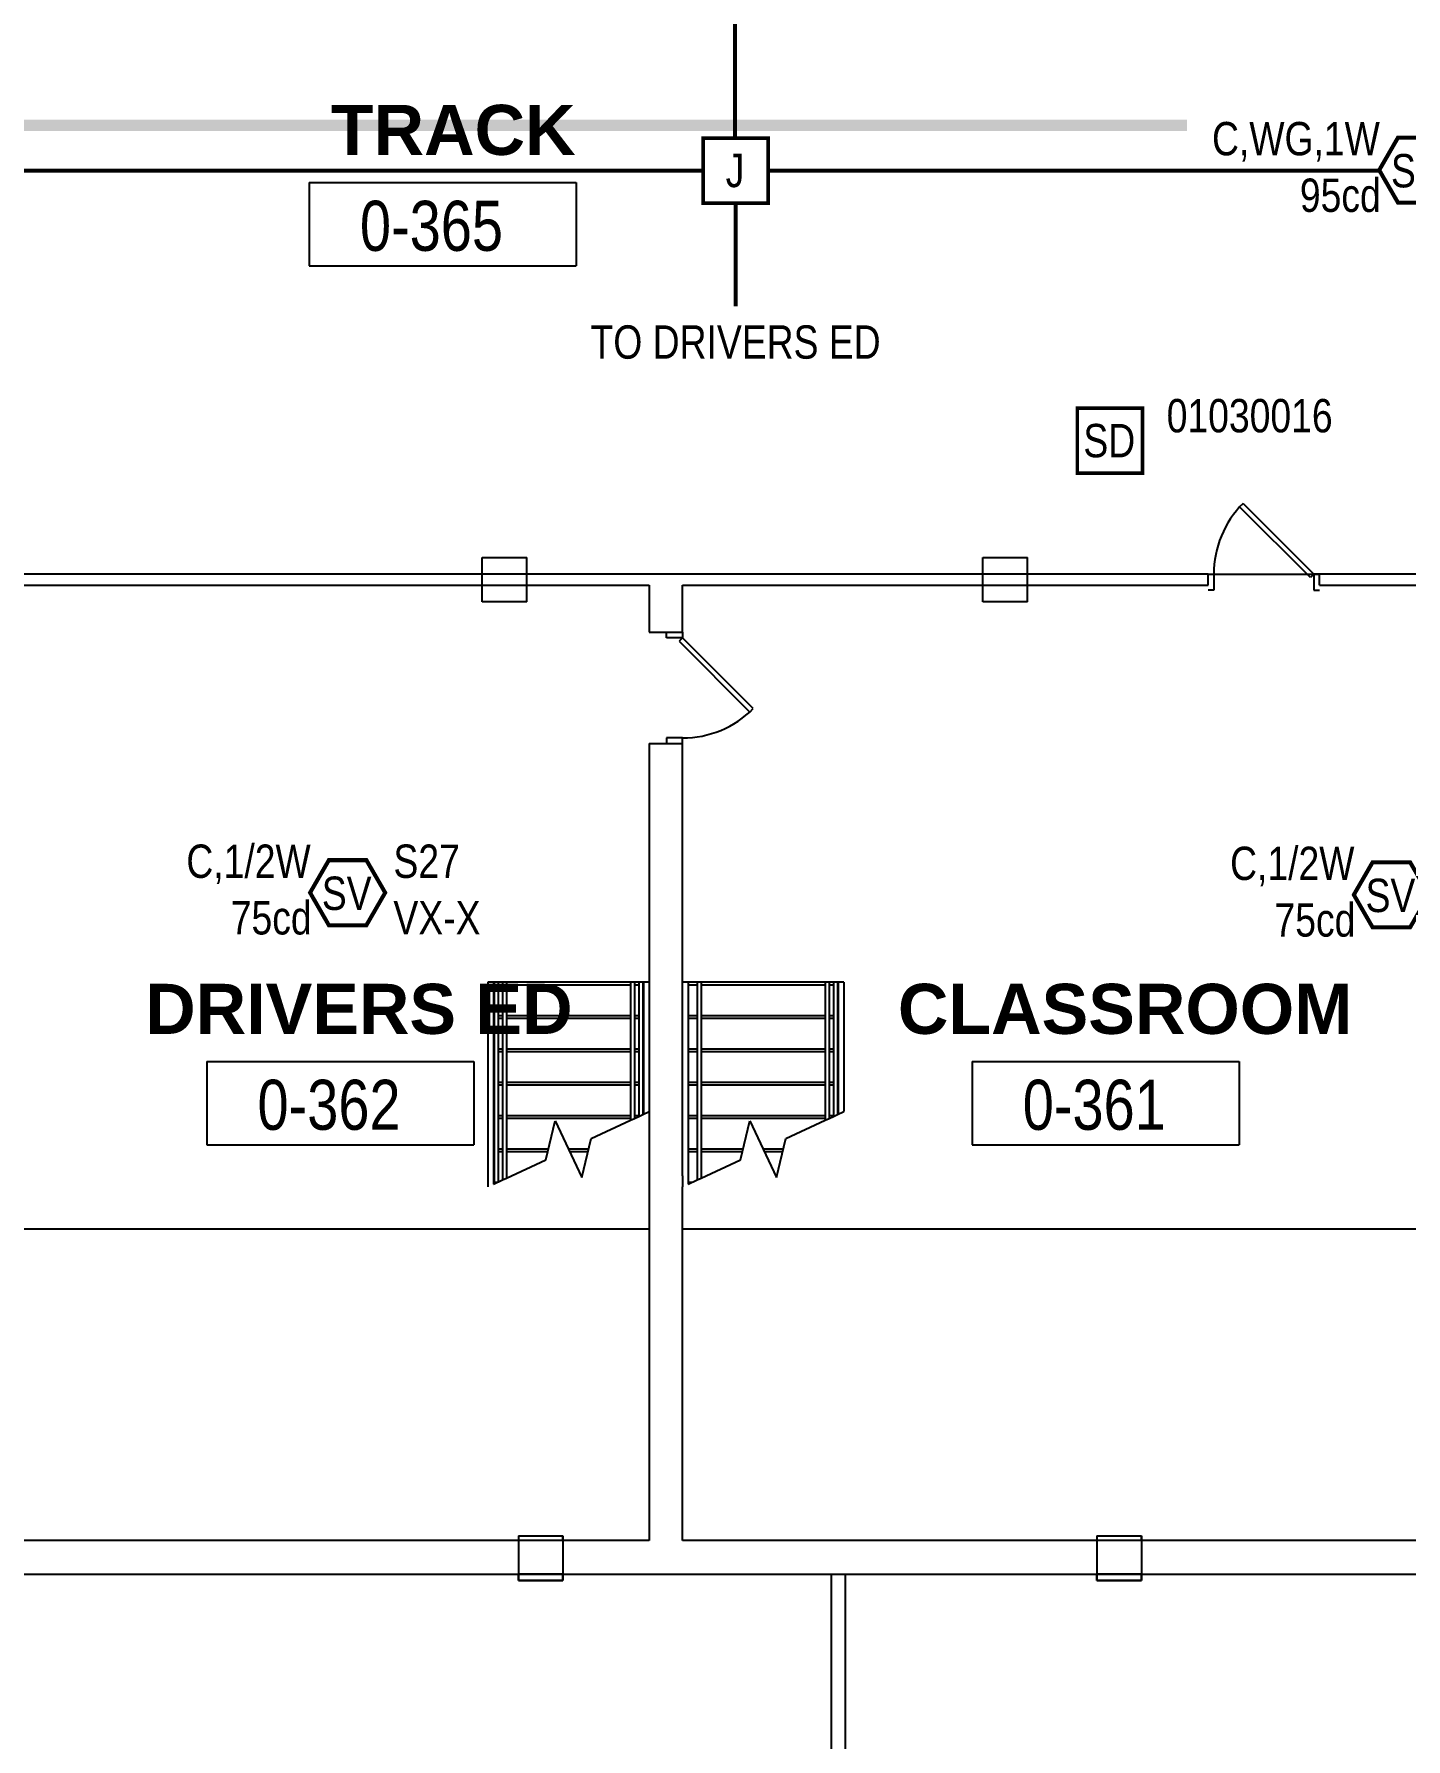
# Model space of a CAD drawing. Header units: inches. Extents: x 3516 to 15434, y -1454 to 5991.
# Drawn here: x 10942 to 11435, y 904 to 1517 of the extents above; entities that cross this region are included whole.
import ezdxf
from ezdxf.enums import TextEntityAlignment as Align

# ---------------------------------------------------------------- set-up
doc = ezdxf.new("R2010")
doc.units = ezdxf.units.IN
doc.header["$LTSCALE"] = 0.25
doc.header["$MEASUREMENT"] = 0
for name, color, linetype in [('BACKGROUND', 8, 'Continuous'), ('CL-TEXT', 3, 'Continuous'), ('CONDUIT', 6, 'Continuous'), ('JUNCTION BOX', 1, 'Continuous'), ('SMOKE DETECTOR', 1, 'Continuous'), ('SPEAKER STROBE', 1, 'Continuous')]:
    doc.layers.add(name, color=color, linetype=linetype)
doc.styles.add('Arial', font='arial.ttf', dxfattribs={"width": 0.8})
doc.styles.add('Arial_B_1', font='arialbd.ttf', dxfattribs={"height": 0.09375})

# ---------------------------------------------------------------- blocks, each defined once
blk = doc.blocks.new('GC-S7VM')
at = {"layer": 'SPEAKER STROBE', "const_width": 1.46}
blk.add_lwpolyline([(13.83, 0.21), (7.08, 11.9), (-6.42, 11.9), (-13.17, 0.21), (-6.42, -11.49), (7.08, -11.49)], close=True, dxfattribs=at)
at = {"layer": 'SPEAKER STROBE', "style": 'Arial', "width": 0.8}
blk.add_text('SV', height=12, dxfattribs=at).set_placement((0, 0), align=Align.MIDDLE)
for tag, p in [('C', (-12.95, 11.52)), ('CANDELA', (-12.62, -8.82)), ('1/2W', (-12.62, -29.16))]:
    blk.add_attdef(tag, text='', height=12, dxfattribs=at).set_placement(p, align=Align.MIDDLE_RIGHT)
for tag, p in [('Speaker_Circuit', (16.8, 11.52)), ('Visual_Circuit', (16.8, -8.82))]:
    blk.add_attdef(tag, text='', height=12, dxfattribs=at).set_placement(p, align=Align.MIDDLE_LEFT)
blk = doc.blocks.new('SIGA-PD')
at = {"layer": 'SMOKE DETECTOR', "const_width": 1.3}
blk.add_lwpolyline([(-11.5, -11.68), (-11.5, 11.7), (11.89, 11.7), (11.89, -11.68)], close=True, dxfattribs=at)
at = {"layer": 'SMOKE DETECTOR', "style": 'Arial', "width": 0.8}
blk.add_text('SD', height=12, dxfattribs=at).set_placement((0, 0), align=Align.MIDDLE)
for tag, p in [('ADDRESS', (20.64, 8.96)), ('ZONE', (20.64, -8.58))]:
    blk.add_attdef(tag, text='', height=12, dxfattribs=at).set_placement(p, align=Align.MIDDLE_LEFT)
blk.add_attdef('SUBSCRIPT', text='', height=12, dxfattribs=at).set_placement((-16.56, -9.02), align=Align.MIDDLE_RIGHT)
blk = doc.blocks.new('JUNCTION BOX')
at = {"const_width": 1.3}
blk.add_lwpolyline([(-11.5, -11.68), (-11.5, 11.7), (11.89, 11.7), (11.89, -11.68)], close=True, dxfattribs=at)
at = {"style": 'Arial', "width": 0.8}
blk.add_text('J', height=12, dxfattribs=at).set_placement((0, 0), align=Align.MIDDLE)
blk.add_attdef('SUBSCRIPT', text='', height=12, dxfattribs=at).set_placement((-16.56, -9.02), align=Align.MIDDLE_RIGHT)

msp = doc.modelspace()

# ---------------------------------------------------------------- linework, layer by layer
at = {"lineweight": 0, "const_width": 4}
msp.add_lwpolyline([(11356.5, 1484.27), (10864, 1484.27)], dxfattribs=at)
at = {"layer": 'BACKGROUND'}
for p, q in [((11040.98, 1463.71), (11136.98, 1463.71)), ((11040.98, 1463.71), (11040.98, 1433.71)), ((11136.98, 1463.71), (11136.98, 1433.71)), ((11040.98, 1433.71), (11136.98, 1433.71)), ((11375.47, 1347.1), (11376.71, 1348.34)), ((11400.93, 1321.64), (11375.47, 1347.1)), ((11376.71, 1348.34), (11402.17, 1322.88)), ((11103.17, 1312.88), (11103.17, 1328.88)), ((11103.17, 1328.88), (11119.17, 1328.88)), ((11119.17, 1312.88), (11119.17, 1328.88)), ((11283.17, 1312.88), (11283.17, 1328.88)), ((11283.17, 1328.88), (11299.17, 1328.88)), ((11299.17, 1312.88), (11299.17, 1328.88)), ((11364.17, 1322.88), (10916.17, 1322.88)), ((10916.17, 1318.88), (11163.17, 1318.88)), ((11163.17, 1318.88), (11163.17, 1301.99)), ((11175.17, 1301.99), (11175.17, 1318.88)), ((11175.17, 1318.88), (11364.17, 1318.88)), ((11364.17, 1322.88), (11366.17, 1322.88)), ((11364.17, 1318.88), (11364.17, 1322.88)), ((11364.17, 1322.88), (11404.17, 1322.88)), ((11366.17, 1322.88), (11366.17, 1317.13)), ((11402.17, 1322.88), (11400.93, 1321.64)), ((11402.17, 1322.88), (11402.17, 1317.13)), ((11404.17, 1322.88), (11402.17, 1322.88)), ((11462.17, 1322.88), (11404.17, 1322.88)), ((11404.17, 1318.88), (11404.17, 1322.88)), ((11404.17, 1318.88), (11462.17, 1318.88)), ((11119.17, 1312.88), (11103.17, 1312.88)), ((11299.17, 1312.88), (11283.17, 1312.88)), ((11366.17, 1317.13), (11364.17, 1317.13)), ((11402.17, 1317.13), (11404.17, 1317.13)), ((11163.17, 1301.99), (11175.17, 1301.99)), ((11169.42, 1299.99), (11169.42, 1301.99)), ((11175.17, 1299.99), (11169.42, 1299.99)), ((11175.17, 1299.99), (11173.93, 1298.75)), ((11175.17, 1301.99), (11175.17, 1299.99)), ((11200.62, 1274.53), (11175.17, 1299.99)), ((11173.93, 1298.75), (11199.38, 1273.29)), ((11199.38, 1273.29), (11200.62, 1274.53)), ((11169.42, 1263.99), (11169.42, 1261.99)), ((11175.17, 1263.99), (11169.42, 1263.99)), ((11175.17, 1261.99), (11175.17, 1263.99)), ((11163.17, 1261.99), (11163.17, 975.38)), ((11163.17, 1261.99), (11175.17, 1261.99)), ((11175.17, 1106.53), (11175.17, 1261.99)), ((11107.17, 1176.13), (11105.17, 1176.13)), ((11105.17, 1176.13), (11105.17, 1102.61)), ((11107.17, 1176.13), (11107.17, 1164.13)), ((11107.42, 1176.13), (11107.17, 1176.13)), ((11107.42, 1175.13), (11107.17, 1175.13)), ((11108.92, 1176.13), (11107.42, 1176.13)), ((11107.42, 1176.13), (11107.42, 1104.13)), ((11110.42, 1176.13), (11108.92, 1176.13)), ((11108.92, 1176.13), (11108.92, 1104.36)), ((11110.42, 1175.13), (11108.92, 1175.13)), ((11111.92, 1176.13), (11110.42, 1176.13)), ((11110.42, 1176.13), (11110.42, 1105.06)), ((11156.42, 1176.13), (11111.92, 1176.13)), ((11111.92, 1176.13), (11111.92, 1105.76)), ((11156.42, 1175.13), (11111.92, 1175.13)), ((11157.92, 1176.13), (11156.42, 1176.13)), ((11156.42, 1176.13), (11156.42, 1126.51)), ((11159.42, 1176.13), (11157.92, 1176.13)), ((11157.92, 1176.13), (11157.92, 1127.21)), ((11159.42, 1175.13), (11157.92, 1175.13)), ((11160.92, 1176.13), (11159.42, 1176.13)), ((11159.42, 1176.13), (11159.42, 1127.91)), ((11161.17, 1176.13), (11160.92, 1176.13)), ((11160.92, 1176.13), (11160.92, 1128.61)), ((11161.17, 1175.13), (11160.92, 1175.13)), ((11163.17, 1176.13), (11161.17, 1176.13)), ((11161.17, 1176.13), (11161.17, 1164.13)), ((11177.17, 1176.13), (11175.17, 1176.13)), ((11177.17, 1176.13), (11177.17, 1164.13)), ((11180.42, 1176.13), (11177.17, 1176.13)), ((11180.42, 1175.13), (11177.17, 1175.13)), ((11181.92, 1176.13), (11180.42, 1176.13)), ((11180.42, 1176.13), (11180.42, 1105.06)), ((11226.42, 1176.13), (11181.92, 1176.13)), ((11181.92, 1176.13), (11181.92, 1105.76)), ((11226.42, 1175.13), (11181.92, 1175.13)), ((11227.92, 1176.13), (11226.42, 1176.13)), ((11226.42, 1176.13), (11226.42, 1126.51)), ((11229.42, 1176.13), (11227.92, 1176.13)), ((11227.92, 1176.13), (11227.92, 1127.21)), ((11229.42, 1175.13), (11227.92, 1175.13)), ((11230.92, 1176.13), (11229.42, 1176.13)), ((11229.42, 1176.13), (11229.42, 1127.91)), ((11231.17, 1176.13), (11230.92, 1176.13)), ((11230.92, 1176.13), (11230.92, 1128.61)), ((11231.17, 1175.13), (11230.92, 1175.13)), ((11233.17, 1176.13), (11231.17, 1176.13)), ((11231.17, 1176.13), (11231.17, 1164.13)), ((11233.17, 1176.13), (11233.17, 1129.65)), ((11107.17, 1164.13), (11107.17, 1152.13)), ((11107.42, 1164.13), (11107.17, 1164.13)), ((11107.42, 1163.13), (11107.17, 1163.13)), ((11110.42, 1164.13), (11108.92, 1164.13)), ((11110.42, 1163.13), (11108.92, 1163.13)), ((11156.42, 1164.13), (11111.92, 1164.13)), ((11156.42, 1163.13), (11111.92, 1163.13)), ((11159.42, 1164.13), (11157.92, 1164.13)), ((11159.42, 1163.13), (11157.92, 1163.13)), ((11161.17, 1164.13), (11160.92, 1164.13)), ((11161.17, 1163.13), (11160.92, 1163.13)), ((11161.17, 1164.13), (11161.17, 1152.13)), ((11177.17, 1164.13), (11177.17, 1152.13)), ((11180.42, 1164.13), (11177.17, 1164.13)), ((11180.42, 1163.13), (11177.17, 1163.13)), ((11226.42, 1164.13), (11181.92, 1164.13)), ((11226.42, 1163.13), (11181.92, 1163.13)), ((11229.42, 1164.13), (11227.92, 1164.13)), ((11229.42, 1163.13), (11227.92, 1163.13)), ((11231.17, 1164.13), (11230.92, 1164.13)), ((11231.17, 1163.13), (11230.92, 1163.13)), ((11231.17, 1164.13), (11231.17, 1152.13)), ((11004.15, 1147.69), (11100.15, 1147.69)), ((11004.15, 1147.69), (11004.15, 1117.69)), ((11100.15, 1147.69), (11100.15, 1117.69)), ((11107.17, 1152.13), (11107.17, 1140.13)), ((11107.42, 1152.13), (11107.17, 1152.13)), ((11107.42, 1151.13), (11107.17, 1151.13)), ((11110.42, 1152.13), (11108.92, 1152.13)), ((11110.42, 1151.13), (11108.92, 1151.13)), ((11156.42, 1152.13), (11111.92, 1152.13)), ((11156.42, 1151.13), (11111.92, 1151.13)), ((11159.42, 1152.13), (11157.92, 1152.13)), ((11159.42, 1151.13), (11157.92, 1151.13)), ((11161.17, 1152.13), (11160.92, 1152.13)), ((11161.17, 1151.13), (11160.92, 1151.13)), ((11161.17, 1152.13), (11161.17, 1140.13)), ((11177.17, 1152.13), (11177.17, 1140.13)), ((11180.42, 1152.13), (11177.17, 1152.13)), ((11180.42, 1151.13), (11177.17, 1151.13)), ((11226.42, 1152.13), (11181.92, 1152.13)), ((11226.42, 1151.13), (11181.92, 1151.13)), ((11229.42, 1152.13), (11227.92, 1152.13)), ((11229.42, 1151.13), (11227.92, 1151.13)), ((11231.17, 1152.13), (11230.92, 1152.13)), ((11231.17, 1151.13), (11230.92, 1151.13)), ((11231.17, 1152.13), (11231.17, 1140.13)), ((11279.29, 1147.69), (11375.29, 1147.69)), ((11279.29, 1147.69), (11279.29, 1117.69)), ((11375.29, 1147.69), (11375.29, 1117.69)), ((11107.17, 1140.13), (11107.17, 1128.13)), ((11107.42, 1140.13), (11107.17, 1140.13)), ((11110.42, 1140.13), (11108.92, 1140.13)), ((11156.42, 1140.13), (11111.92, 1140.13)), ((11159.42, 1140.13), (11157.92, 1140.13)), ((11161.17, 1140.13), (11160.92, 1140.13)), ((11161.17, 1140.13), (11161.17, 1128.72)), ((11177.17, 1140.13), (11177.17, 1128.13)), ((11180.42, 1140.13), (11177.17, 1140.13)), ((11226.42, 1140.13), (11181.92, 1140.13)), ((11229.42, 1140.13), (11227.92, 1140.13)), ((11231.17, 1140.13), (11230.92, 1140.13)), ((11231.17, 1140.13), (11231.17, 1128.72)), ((11107.42, 1139.13), (11107.17, 1139.13)), ((11110.42, 1139.13), (11108.92, 1139.13)), ((11156.42, 1139.13), (11111.92, 1139.13)), ((11159.42, 1139.13), (11157.92, 1139.13)), ((11161.17, 1139.13), (11160.92, 1139.13)), ((11180.42, 1139.13), (11177.17, 1139.13)), ((11226.42, 1139.13), (11181.92, 1139.13)), ((11229.42, 1139.13), (11227.92, 1139.13)), ((11231.17, 1139.13), (11230.92, 1139.13)), ((11107.17, 1128.13), (11107.17, 1116.13)), ((11107.42, 1128.13), (11107.17, 1128.13)), ((11110.42, 1128.13), (11108.92, 1128.13)), ((11156.42, 1128.13), (11111.92, 1128.13)), ((11159.42, 1128.13), (11157.92, 1128.13)), ((11157.92, 1127.21), (11159.42, 1127.91)), ((11159.42, 1127.91), (11160.92, 1128.61)), ((11160.92, 1128.61), (11163.17, 1129.65)), ((11177.17, 1128.13), (11177.17, 1116.13)), ((11180.42, 1128.13), (11177.17, 1128.13)), ((11226.42, 1128.13), (11181.92, 1128.13)), ((11229.42, 1128.13), (11227.92, 1128.13)), ((11227.92, 1127.21), (11229.42, 1127.91)), ((11229.42, 1127.91), (11230.92, 1128.61)), ((11230.92, 1128.61), (11233.17, 1129.65)), ((11107.42, 1127.13), (11107.17, 1127.13)), ((11110.42, 1127.13), (11108.92, 1127.13)), ((11156.42, 1127.13), (11111.92, 1127.13)), ((11126.01, 1112.33), (11129.41, 1126.33)), ((11129.41, 1126.33), (11138.92, 1105.94)), ((11142.32, 1119.93), (11156.42, 1126.51)), ((11156.42, 1126.51), (11157.92, 1127.21)), ((11180.42, 1127.13), (11177.17, 1127.13)), ((11226.42, 1127.13), (11181.92, 1127.13)), ((11196.01, 1112.33), (11199.41, 1126.33)), ((11199.41, 1126.33), (11208.92, 1105.94)), ((11212.32, 1119.93), (11226.42, 1126.51)), ((11226.42, 1126.51), (11227.92, 1127.21)), ((11004.15, 1117.69), (11100.15, 1117.69)), ((11107.17, 1116.13), (11107.17, 1104.13)), ((11107.42, 1116.13), (11107.17, 1116.13)), ((11110.42, 1116.13), (11108.92, 1116.13)), ((11126.93, 1116.13), (11111.92, 1116.13)), ((11141.4, 1116.13), (11134.17, 1116.13)), ((11138.92, 1105.94), (11142.32, 1119.93)), ((11177.17, 1116.13), (11177.17, 1104.13)), ((11180.42, 1116.13), (11177.17, 1116.13)), ((11196.93, 1116.13), (11181.92, 1116.13)), ((11211.4, 1116.13), (11204.17, 1116.13)), ((11208.92, 1105.94), (11212.32, 1119.93)), ((11279.29, 1117.69), (11375.29, 1117.69)), ((11107.42, 1115.13), (11107.17, 1115.13)), ((11110.42, 1115.13), (11108.92, 1115.13)), ((11126.69, 1115.13), (11111.92, 1115.13)), ((11111.92, 1105.76), (11126.01, 1112.33)), ((11141.15, 1115.13), (11134.63, 1115.13)), ((11180.42, 1115.13), (11177.17, 1115.13)), ((11196.69, 1115.13), (11181.92, 1115.13)), ((11181.92, 1105.76), (11196.01, 1112.33)), ((11211.15, 1115.13), (11204.63, 1115.13)), ((11107.17, 1103.54), (11110.42, 1105.06)), ((11107.17, 1104.13), (11107.17, 1103.54)), ((11108.43, 1104.13), (11107.17, 1104.13)), ((11107.42, 1103.66), (11108.92, 1104.36)), ((11107.42, 1104.13), (11107.42, 1103.66)), ((11110.42, 1105.06), (11111.92, 1105.76)), ((11175.17, 1106.53), (11175.17, 1102.61)), ((11177.17, 1103.54), (11180.42, 1105.06)), ((11177.17, 1104.13), (11177.17, 1103.54)), ((11178.43, 1104.13), (11177.17, 1104.13)), ((11180.42, 1105.06), (11181.92, 1105.76)), ((11175.17, 975.38), (11175.17, 1102.61)), ((11163.17, 1087.38), (10836.17, 1087.38)), ((11540.54, 1087.38), (11175.17, 1087.38)), ((11163.17, 975.38), (10836.17, 975.38)), ((11116.17, 977.08), (11116.17, 975.38)), ((11116.17, 977.08), (11132.17, 977.08)), ((11116.17, 977.08), (11116.17, 961.08)), ((11116.17, 977.08), (11132.17, 977.08)), ((11132.17, 975.38), (11116.17, 975.38)), ((11132.17, 975.38), (11132.17, 977.08)), ((11132.17, 977.08), (11132.17, 961.08)), ((11582.17, 975.38), (11175.17, 975.38)), ((11324.17, 977.08), (11324.17, 975.38)), ((11324.17, 977.08), (11340.17, 977.08)), ((11324.17, 977.08), (11324.17, 961.08)), ((11324.17, 977.08), (11340.17, 977.08)), ((11340.17, 975.38), (11324.17, 975.38)), ((11340.17, 975.38), (11340.17, 977.08)), ((11340.17, 977.08), (11340.17, 961.08)), ((10826.17, 963.38), (11582.17, 963.38)), ((11116.17, 961.08), (11116.17, 963.38)), ((11132.17, 963.38), (11116.17, 963.38)), ((11132.17, 961.08), (11132.17, 963.38)), ((11228.73, 767.61), (11228.73, 963.38)), ((11233.6, 963.38), (11233.6, 767.61)), ((11324.17, 961.08), (11324.17, 963.38)), ((11340.17, 963.38), (11324.17, 963.38)), ((11340.17, 961.08), (11340.17, 963.38)), ((11116.17, 961.08), (11132.17, 961.08)), ((11132.17, 961.08), (11116.17, 961.08)), ((11324.17, 961.08), (11340.17, 961.08)), ((11340.17, 961.08), (11324.17, 961.08))]:
    msp.add_line(p, q, dxfattribs=at)
for centre, start, end in [((11402.17, 1322.88), 135, 180), ((11175.17, 1299.99), 270, 315)]:
    msp.add_arc(centre, 36, start, end, dxfattribs=at)
at = {"layer": 'CONDUIT', "lineweight": 0, "const_width": 1.5}
for points in [[(11194.05, 1479.64), (11194.05, 1885.03)], [(10831.5, 1467.95), (11182.56, 1467.95)], [(11205.94, 1467.95), (11425.78, 1467.95)], [(11194.25, 1456.26), (11194.25, 1419.23)]]:
    msp.add_lwpolyline(points, dxfattribs=at)

# ---------------------------------------------------------------- block references
at = {"layer": 'JUNCTION BOX'}
msp.add_blockref('JUNCTION BOX', (11194.05, 1467.95), dxfattribs=at)
at = {"layer": 'SMOKE DETECTOR'}
msp.add_blockref('SIGA-PD', (11328.62, 1370.91), dxfattribs=at).add_auto_attribs({'ADDRESS': '01030016'})
at = {"layer": 'SPEAKER STROBE'}
for p, values in [((11438.84, 1467.95), {'C': 'C,WG,1W', 'Speaker_Circuit': 'S26', 'Visual_Circuit': 'V3-3-4', 'CANDELA': '95cd'}), ((11054.43, 1208.15), {'C': 'C,1/2W', 'Speaker_Circuit': 'S27', 'Visual_Circuit': 'VX-X', 'CANDELA': '75cd'}), ((11429.71, 1207.39), {'C': 'C,1/2W', 'Speaker_Circuit': 'S27', 'Visual_Circuit': 'VX-X', 'CANDELA': '75cd'})]:
    msp.add_blockref('GC-S7VM', p, dxfattribs=at).add_auto_attribs(values)

# ---------------------------------------------------------------- texts
at = {"layer": 'BACKGROUND', "char_height": 18, "attachment_point": 1}
for s, insert, width, style in [('TRACK', (11048.73, 1491.62), 97.0812, 'Arial_B_1'), ('0-365', (11059.18, 1457.13), 70.3566, 'Arial'), ('DRIVERS ED', (10981.97, 1175.59), 169.6194, 'Arial_B_1'), ('CLASSROOM', (11252.61, 1175.59), 180.5274, 'Arial_B_1'), ('0-362', (11022.35, 1141.1), 70.3566, 'Arial'), ('0-361', (11297.49, 1141.1), 70.3566, 'Arial')]:
    msp.add_mtext(s, dxfattribs=dict(at, insert=insert, width=width, style=style))
at = {"layer": 'CL-TEXT', "style": 'Arial', "width": 0.8}
msp.add_text('TO DRIVERS ED', height=12, dxfattribs=at).set_placement((11194.25, 1412.35), align=Align.TOP_CENTER)

doc.saveas('drawing.dxf')
